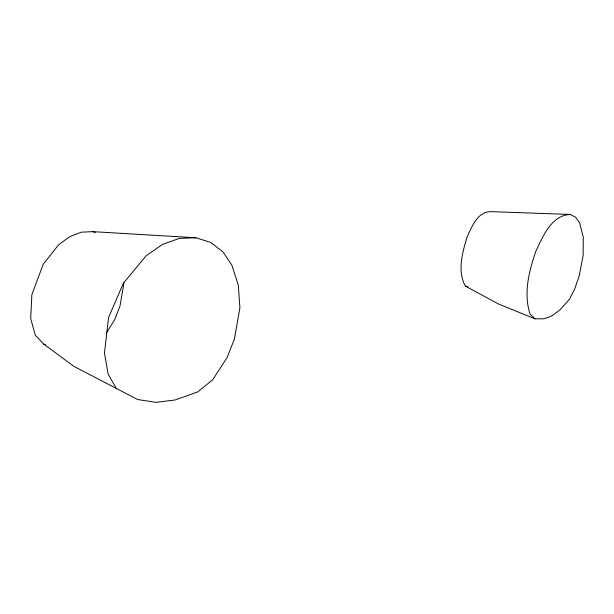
<?xml version="1.0" encoding="UTF-8"?>
<svg xmlns="http://www.w3.org/2000/svg" width="614" height="614" viewBox="0 0 614 614"><rect width="100%" height="100%" fill="white"/><g stroke="black" fill="none" stroke-linecap="round" stroke-linejoin="round"><path stroke-width="0.92" d="M123.936 282.831L119.999 306.025L114.703 319.656L106.537 332.796M570.076 214.455C551.219 215.391 542.791 236.682 535.815 251.287C529.022 271.135 523.374 293.185 529.989 313.838L534.971 318.804L543.95 318.819L551.694 316.003L559.63 310.177L569.431 299.317L574.727 288.872L579.179 275.916L583.116 255.7L583.3 237.288L579.616 222.851L575.51 217.126L570.076 214.455L490.885 211.63C477.477 211.554 471.629 227.042 466.985 237.257C462.465 252.653 457.069 271.204 465.397 286.139L498.814 304.137L534.971 318.804M92.699 231.647L81.332 232.199L69.697 236.643L58.622 244.756L43.226 264.25L31.867 294.613L30.7 318.582L35.336 335.298L43.74 344.109L73.949 366.389L137.72 399.537L156.056 402.37L174.952 400.006L197.647 391.993L212.69 379.79L227.042 357.64L234.402 339.105L239.905 307.783L238.332 285.257L231.831 265.094L222.874 251.817L210.702 242.446L195.95 237.772L92.699 231.647L95.285 232.46M195.95 237.772L179.511 238.355L162.495 244.418L146.163 255.746L123.291 283.338L108.563 317.568L104.457 353.088L108.125 373.995L116.46 388.862M465.397 286.139L467.937 286.845M43.74 344.109L45.421 344.776"/></g></svg>
